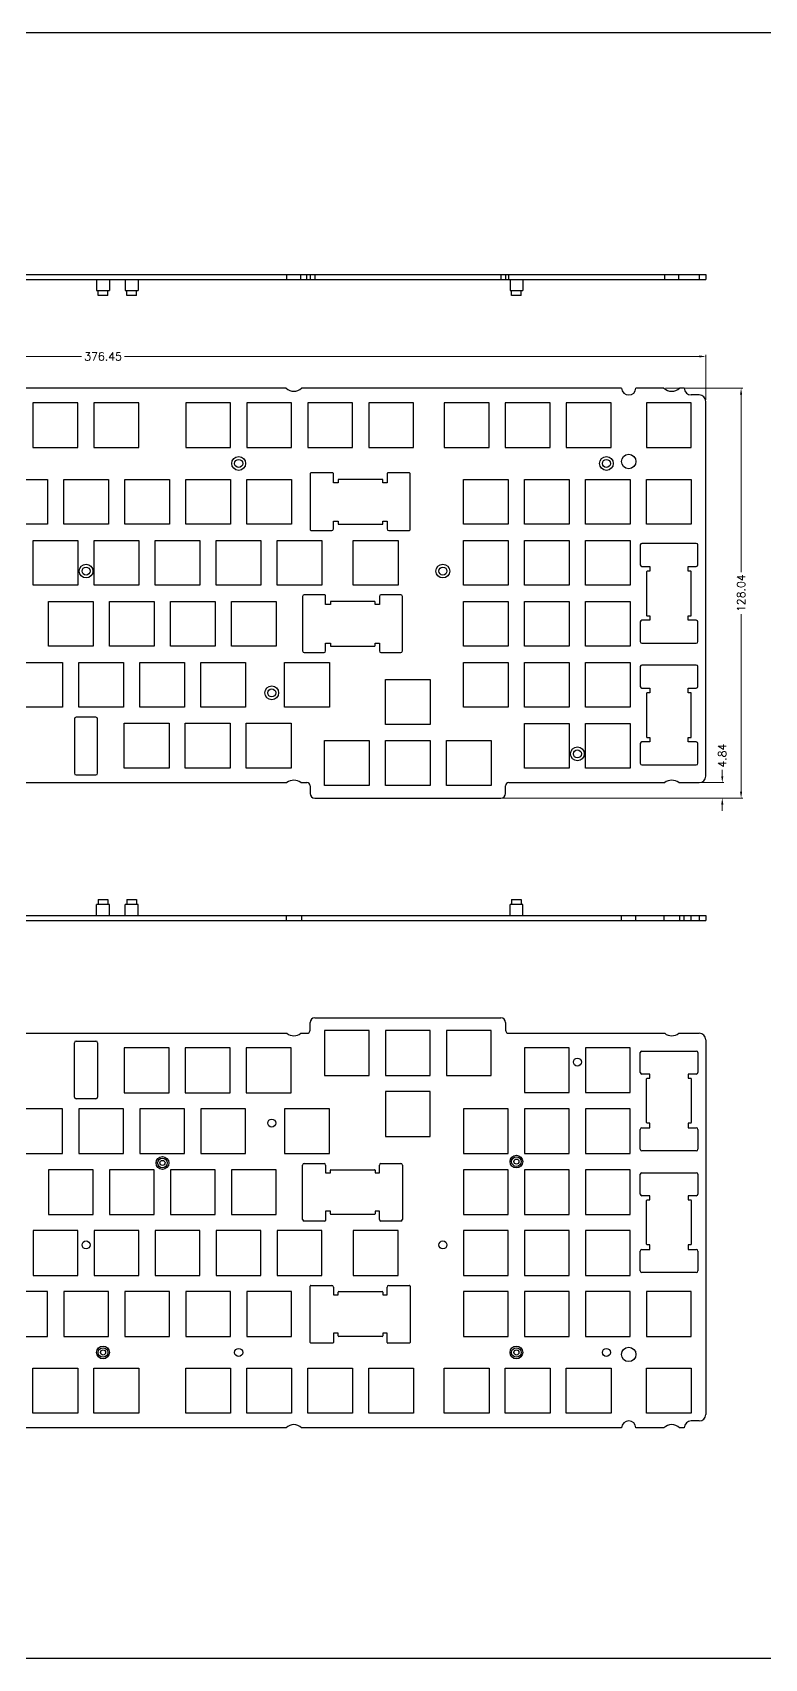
# Model space of a CAD drawing. Header units: millimetres. Extents: x 2563 to 3873, y -1388 to 61.
# Drawn here: x 2855 to 3083, y -1388 to -881 of the extents above; entities that cross this region are included whole.
import ezdxf

# ---------------------------------------------------------------- set-up
doc = ezdxf.new("R2010")
doc.units = ezdxf.units.MM
doc.header["$LTSCALE"] = 30.734
doc.header["$PDMODE"] = 3
doc.header["$PDSIZE"] = 8
doc.layers.get('0').update_dxf_attribs({"linetype": 'CONTINUOUS'})
doc.layers.get('Defpoints').update_dxf_attribs({"linetype": 'CONTINUOUS'})
doc.layers.add('dim', color=82, linetype='CONTINUOUS', lineweight=9)
doc.styles.add('ROMANC', font='romanc.shx', dxfattribs={"bigfont": 'gbcbig.shx'})
doc.dimstyles.new('YanXiu', dxfattribs={"dimtxt": 2.5, "dimasz": 2.2, "dimexe": 0.66, "dimexo": 0.66, "dimgap": 0.66, "dimtad": 0, "dimdsep": 46, "dimtxsty": 'ROMANC', "dimcen": 0, "dimclrd": 256, "dimclre": 131, "dimclrt": 42, "dimazin": 2, "dimtfac": 1, "dimtofl": 0, "dimtmove": 0, "dimatfit": 3, "dimfxl": 1, "dimlwd": 5, "dimlwe": 5, "dimarcsym": 0})

# ---------------------------------------------------------------- blocks, each defined once
blk = doc.blocks.new('*D2')
at = {"layer": 'Defpoints', "color": 0}
for p in [(3064.92, -981.78), (2688.47, -993.7), (3064.92, -995.8)]:
    blk.add_point(p, dxfattribs=at)
at = {"layer": 'dim', "color": 131, "lineweight": 5}
for p, q in [((2688.47, -993.2), (2688.47, -981.28)), ((3064.92, -995.3), (3064.92, -981.28))]:
    blk.add_line(p, q, dxfattribs=at)
at = {"layer": 'dim', "lineweight": 5}
for p, q in [((2690.47, -981.78), (2870, -981.78)), ((3062.92, -981.78), (2883.39, -981.78))]:
    blk.add_line(p, q, dxfattribs=at)
at = {"layer": 'dim'}
for points in [[(2690.47, -981.45), (2690.47, -982.11), (2688.47, -981.78)], [(3062.92, -981.45), (3062.92, -982.11), (3064.92, -981.78)]]:
    blk.add_solid(points, dxfattribs=at)
at = {"layer": 'dim', "color": 42, "insert": (2876.7, -981.78), "char_height": 2.5, "attachment_point": 5, "style": 'ROMANC'}
blk.add_mtext('376.45', dxfattribs=at)
blk = doc.blocks.new('*D3')
at = {"layer": 'Defpoints', "color": 0}
for p in [(3051.88, -991.7), (3000.93, -1119.74), (3075.96, -1119.74)]:
    blk.add_point(p, dxfattribs=at)
at = {"layer": 'dim', "color": 131, "lineweight": 5}
for p, q in [((3052.38, -991.7), (3076.46, -991.7)), ((3001.43, -1119.74), (3076.46, -1119.74))]:
    blk.add_line(p, q, dxfattribs=at)
at = {"layer": 'dim', "lineweight": 5}
for p, q in [((3075.96, -993.7), (3075.96, -1049.15)), ((3075.96, -1117.74), (3075.96, -1062.29))]:
    blk.add_line(p, q, dxfattribs=at)
at = {"layer": 'dim'}
for points in [[(3075.62, -993.7), (3076.29, -993.7), (3075.96, -991.7)], [(3075.62, -1117.74), (3076.29, -1117.74), (3075.96, -1119.74)]]:
    blk.add_solid(points, dxfattribs=at)
at = {"layer": 'dim', "color": 42, "insert": (3075.96, -1055.72), "char_height": 2.5, "attachment_point": 5, "rotation": 90, "style": 'ROMANC'}
blk.add_mtext('128.04', dxfattribs=at)
blk = doc.blocks.new('*D7')
at = {"layer": 'Defpoints', "color": 0}
for p in [(3062.92, -1114.9), (3070.09, -1114.9), (3000.93, -1119.74)]:
    blk.add_point(p, dxfattribs=at)
at = {"layer": 'dim', "lineweight": 5}
for p, q in [((3070.09, -1112.9), (3070.09, -1110.9)), ((3070.09, -1121.74), (3070.09, -1123.74))]:
    blk.add_line(p, q, dxfattribs=at)
at = {"layer": 'dim', "color": 131, "lineweight": 5}
for p, q in [((3063.42, -1114.9), (3070.59, -1114.9)), ((3001.43, -1119.74), (3070.59, -1119.74))]:
    blk.add_line(p, q, dxfattribs=at)
at = {"layer": 'dim'}
for points in [[(3069.75, -1112.9), (3070.42, -1112.9), (3070.09, -1114.9)], [(3069.75, -1121.74), (3070.42, -1121.74), (3070.09, -1119.74)]]:
    blk.add_solid(points, dxfattribs=at)
at = {"layer": 'dim', "color": 42, "insert": (3070.09, -1106.47), "char_height": 2.5, "attachment_point": 5, "rotation": 90, "style": 'ROMANC'}
blk.add_mtext('4.84', dxfattribs=at)

msp = doc.modelspace()

# ---------------------------------------------------------------- linework, layer by layer
at = {"color": 7, "linetype": 'Continuous'}
for p, q in [((2688.47, -956.206), (3064.92, -956.206)), ((2688.47, -957.706), (3064.92, -957.706)), ((2874.695, -957.706), (2874.695, -961.206)), ((2878.695, -957.706), (2878.695, -961.206)), ((2883.65, -957.706), (2883.65, -961.206)), ((2887.65, -957.706), (2887.65, -961.206)), ((2934.113, -957.706), (2934.113, -956.206)), ((2938.477, -957.706), (2938.477, -956.206)), ((2940.333, -957.706), (2940.333, -956.206)), ((2941.333, -956.206), (2941.333, -957.706)), ((2942.833, -956.206), (2942.833, -957.706)), ((3000.933, -956.206), (3000.933, -957.706)), ((3002.433, -956.206), (3002.433, -957.706)), ((3003.433, -957.706), (3003.433, -956.206)), ((3003.795, -957.706), (3003.795, -961.206)), ((3007.795, -957.706), (3007.795, -961.206)), ((3052.113, -957.706), (3052.113, -956.206)), ((3056.477, -957.706), (3056.477, -956.206)), ((3062.92, -956.206), (3062.92, -957.706)), ((3064.92, -956.206), (3064.92, -957.706)), ((2874.695, -961.206), (2878.695, -961.206)), ((2875.195, -962.706), (2875.195, -961.206)), ((2878.195, -962.706), (2875.195, -962.706)), ((2878.195, -962.706), (2878.195, -961.206)), ((2883.65, -961.206), (2887.65, -961.206)), ((2884.15, -962.706), (2884.15, -961.206)), ((2887.15, -962.706), (2884.15, -962.706)), ((2887.15, -962.706), (2887.15, -961.206)), ((3003.795, -961.206), (3007.795, -961.206)), ((3004.295, -962.706), (3004.295, -961.206)), ((3007.295, -962.706), (3004.295, -962.706)), ((3007.295, -962.706), (3007.295, -961.206)), ((2933.878, -991.702), (2819.512, -991.702)), ((3038.634, -991.702), (2938.712, -991.702)), ((3051.878, -991.702), (3043.124, -991.702)), ((3058.174, -991.702), (3056.712, -991.702)), ((3062.92, -993.802), (3060.419, -993.802)), ((2854.77, -996.252), (2854.77, -1010.252)), ((2868.77, -996.252), (2854.77, -996.252)), ((2868.77, -1010.252), (2868.77, -996.252)), ((2873.82, -996.252), (2873.82, -1010.252)), ((2887.82, -996.252), (2873.82, -996.252)), ((2887.82, -1010.252), (2887.82, -996.252)), ((2902.52, -996.252), (2902.52, -1010.252)), ((2916.52, -996.252), (2902.52, -996.252)), ((2916.52, -1010.252), (2916.52, -996.252)), ((2921.57, -996.252), (2921.57, -1010.252)), ((2935.57, -996.252), (2921.57, -996.252)), ((2935.57, -1010.252), (2935.57, -996.252)), ((2940.62, -996.252), (2940.62, -1010.252)), ((2954.62, -996.252), (2940.62, -996.252)), ((2954.62, -1010.252), (2954.62, -996.252)), ((2973.67, -996.252), (2959.67, -996.252)), ((2959.67, -996.252), (2959.67, -1010.252)), ((2973.67, -1010.252), (2973.67, -996.252)), ((2997.27, -996.252), (2983.27, -996.252)), ((2983.27, -996.252), (2983.27, -1010.252)), ((2997.27, -1010.252), (2997.27, -996.252)), ((3016.32, -996.252), (3002.32, -996.252)), ((3002.32, -996.252), (3002.32, -1010.252)), ((3016.32, -1010.252), (3016.32, -996.252)), ((3035.37, -996.252), (3021.37, -996.252)), ((3021.37, -996.252), (3021.37, -1010.252)), ((3035.37, -1010.252), (3035.37, -996.252)), ((3060.42, -996.252), (3046.42, -996.252)), ((3046.42, -996.252), (3046.42, -1010.252)), ((3060.42, -1010.252), (3060.42, -996.252)), ((3064.92, -1112.902), (3064.92, -995.802)), ((2854.77, -1010.252), (2868.77, -1010.252)), ((2873.82, -1010.252), (2887.82, -1010.252)), ((2902.52, -1010.252), (2916.52, -1010.252)), ((2921.57, -1010.252), (2935.57, -1010.252)), ((2940.62, -1010.252), (2954.62, -1010.252)), ((2959.67, -1010.252), (2973.67, -1010.252)), ((2983.27, -1010.252), (2997.27, -1010.252)), ((3002.32, -1010.252), (3016.32, -1010.252)), ((3021.37, -1010.252), (3035.37, -1010.252)), ((3046.42, -1010.252), (3060.42, -1010.252)), ((2845.37, -1020.202), (2859.37, -1020.202)), ((2859.37, -1020.202), (2859.37, -1034.202)), ((2864.42, -1034.202), (2864.42, -1020.202)), ((2864.42, -1020.202), (2878.42, -1020.202)), ((2878.42, -1020.202), (2878.42, -1034.202)), ((2883.47, -1034.202), (2883.47, -1020.202)), ((2883.47, -1020.202), (2897.47, -1020.202)), ((2897.47, -1020.202), (2897.47, -1034.202)), ((2902.52, -1034.202), (2902.52, -1020.202)), ((2902.52, -1020.202), (2916.52, -1020.202)), ((2916.52, -1020.202), (2916.52, -1034.202)), ((2921.57, -1020.202), (2935.57, -1020.202)), ((2921.57, -1034.202), (2921.57, -1020.202)), ((2935.57, -1020.202), (2935.57, -1034.202)), ((2941.417, -1018.343), (2941.417, -1035.943)), ((2948.417, -1018.143), (2941.617, -1018.143)), ((2948.617, -1021.202), (2948.617, -1018.343)), ((2950.095, -1020.402), (2950.095, -1021.202)), ((2963.895, -1020.202), (2950.295, -1020.202)), ((2964.095, -1021.202), (2964.095, -1020.402)), ((2965.417, -1018.343), (2965.417, -1021.202)), ((2972.417, -1018.143), (2965.617, -1018.143)), ((2972.617, -1035.943), (2972.617, -1018.343)), ((2989.27, -1020.202), (3003.27, -1020.202)), ((2989.27, -1034.202), (2989.27, -1020.202)), ((3003.27, -1020.202), (3003.27, -1034.202)), ((3008.32, -1020.202), (3022.32, -1020.202)), ((3008.32, -1034.202), (3008.32, -1020.202)), ((3022.32, -1020.202), (3022.32, -1034.202)), ((3027.37, -1020.202), (3041.37, -1020.202)), ((3027.37, -1034.202), (3027.37, -1020.202)), ((3041.37, -1020.202), (3041.37, -1034.202)), ((3046.42, -1020.202), (3060.42, -1020.202)), ((3046.42, -1034.202), (3046.42, -1020.202)), ((3060.42, -1020.202), (3060.42, -1034.202)), ((2950.095, -1021.202), (2948.617, -1021.202)), ((2965.417, -1021.202), (2964.095, -1021.202)), ((2859.37, -1034.202), (2845.37, -1034.202)), ((2878.42, -1034.202), (2864.42, -1034.202)), ((2897.47, -1034.202), (2883.47, -1034.202)), ((2916.52, -1034.202), (2902.52, -1034.202)), ((2935.57, -1034.202), (2921.57, -1034.202)), ((2948.617, -1033.202), (2950.095, -1033.202)), ((2948.617, -1035.643), (2948.617, -1033.202)), ((2950.095, -1033.202), (2950.095, -1034.002)), ((2950.295, -1034.202), (2963.895, -1034.202)), ((2964.095, -1033.202), (2965.417, -1033.202)), ((2964.095, -1034.002), (2964.095, -1033.202)), ((2965.417, -1033.202), (2965.417, -1035.643)), ((3003.27, -1034.202), (2989.27, -1034.202)), ((3022.32, -1034.202), (3008.32, -1034.202)), ((3041.37, -1034.202), (3027.37, -1034.202)), ((3060.42, -1034.202), (3046.42, -1034.202)), ((2854.85, -1053.252), (2854.85, -1039.252)), ((2854.85, -1039.252), (2868.85, -1039.252)), ((2868.85, -1039.252), (2868.85, -1053.252)), ((2873.9, -1053.252), (2873.9, -1039.252)), ((2873.9, -1039.252), (2887.9, -1039.252)), ((2887.9, -1039.252), (2887.9, -1053.252)), ((2892.95, -1053.252), (2892.95, -1039.252)), ((2892.95, -1039.252), (2906.95, -1039.252)), ((2906.95, -1039.252), (2906.95, -1053.252)), ((2912, -1039.252), (2926, -1039.252)), ((2912, -1053.252), (2912, -1039.252)), ((2926, -1039.252), (2926, -1053.252)), ((2931.05, -1039.252), (2945.05, -1039.252)), ((2931.05, -1053.252), (2931.05, -1039.252)), ((2941.617, -1036.143), (2948.117, -1036.143)), ((2945.05, -1039.252), (2945.05, -1053.252)), ((2954.82, -1039.252), (2968.82, -1039.252)), ((2954.82, -1053.252), (2954.82, -1039.252)), ((2965.917, -1036.143), (2972.417, -1036.143)), ((2968.82, -1039.252), (2968.82, -1053.252)), ((2989.27, -1039.252), (3003.27, -1039.252)), ((2989.27, -1053.252), (2989.27, -1039.252)), ((3003.27, -1039.252), (3003.27, -1053.252)), ((3008.32, -1039.252), (3022.32, -1039.252)), ((3008.32, -1053.252), (3008.32, -1039.252)), ((3022.32, -1039.252), (3022.32, -1053.252)), ((3027.37, -1039.252), (3041.37, -1039.252)), ((3027.37, -1053.252), (3027.37, -1039.252)), ((3041.37, -1039.252), (3041.37, -1053.252)), ((3044.479, -1040.662), (3044.479, -1046.862)), ((3061.979, -1040.162), (3044.979, -1040.162)), ((3062.479, -1046.862), (3062.479, -1040.662)), ((3044.979, -1047.362), (3047.42, -1047.362)), ((3046.42, -1049.04), (3046.42, -1062.64)), ((3047.42, -1048.84), (3046.62, -1048.84)), ((3047.42, -1047.362), (3047.42, -1048.84)), ((3059.42, -1047.362), (3061.979, -1047.362)), ((3059.42, -1048.84), (3059.42, -1047.362)), ((3060.22, -1048.84), (3059.42, -1048.84)), ((3060.42, -1062.64), (3060.42, -1049.04)), ((2868.85, -1053.252), (2854.85, -1053.252)), ((2887.9, -1053.252), (2873.9, -1053.252)), ((2906.95, -1053.252), (2892.95, -1053.252)), ((2926, -1053.252), (2912, -1053.252)), ((2945.05, -1053.252), (2931.05, -1053.252)), ((2946.002, -1056.244), (2939.502, -1056.244)), ((2968.82, -1053.252), (2954.82, -1053.252)), ((2969.702, -1056.244), (2963.502, -1056.244)), ((3003.27, -1053.252), (2989.27, -1053.252)), ((3022.32, -1053.252), (3008.32, -1053.252)), ((3041.37, -1053.252), (3027.37, -1053.252)), ((2859.615, -1072.302), (2859.615, -1058.302)), ((2859.615, -1058.302), (2873.615, -1058.302)), ((2873.615, -1058.302), (2873.615, -1072.302)), ((2878.665, -1058.302), (2892.665, -1058.302)), ((2878.665, -1072.302), (2878.665, -1058.302)), ((2892.665, -1058.302), (2892.665, -1072.302)), ((2897.715, -1058.302), (2911.715, -1058.302)), ((2897.715, -1072.302), (2897.715, -1058.302)), ((2911.715, -1058.302), (2911.715, -1072.302)), ((2916.765, -1058.302), (2930.765, -1058.302)), ((2916.765, -1072.302), (2916.765, -1058.302)), ((2930.765, -1058.302), (2930.765, -1072.302)), ((2939.002, -1056.744), (2939.002, -1073.744)), ((2946.202, -1059.302), (2946.202, -1056.444)), ((2947.68, -1059.302), (2946.202, -1059.302)), ((2947.68, -1058.502), (2947.68, -1059.302)), ((2961.48, -1058.302), (2947.88, -1058.302)), ((2961.68, -1059.302), (2961.68, -1058.502)), ((2963.002, -1059.302), (2961.68, -1059.302)), ((2963.002, -1056.744), (2963.002, -1059.302)), ((2970.202, -1073.744), (2970.202, -1056.744)), ((2989.27, -1058.302), (3003.27, -1058.302)), ((2989.27, -1072.302), (2989.27, -1058.302)), ((3003.27, -1058.302), (3003.27, -1072.302)), ((3008.32, -1058.302), (3022.32, -1058.302)), ((3008.32, -1072.302), (3008.32, -1058.302)), ((3022.32, -1058.302), (3022.32, -1072.302)), ((3027.37, -1058.302), (3041.37, -1058.302)), ((3027.37, -1072.302), (3027.37, -1058.302)), ((3041.37, -1058.302), (3041.37, -1072.302)), ((3044.479, -1064.662), (3044.479, -1070.862)), ((3047.42, -1064.162), (3044.979, -1064.162)), ((3046.62, -1062.84), (3047.42, -1062.84)), ((3047.42, -1062.84), (3047.42, -1064.162)), ((3059.42, -1062.84), (3060.22, -1062.84)), ((3059.42, -1064.162), (3059.42, -1062.84)), ((3061.979, -1064.162), (3059.42, -1064.162)), ((3062.479, -1070.862), (3062.479, -1064.662)), ((2946.202, -1071.302), (2947.68, -1071.302)), ((2946.202, -1073.744), (2946.202, -1071.302)), ((2947.68, -1071.302), (2947.68, -1072.102)), ((2961.68, -1071.302), (2963.002, -1071.302)), ((2961.68, -1072.102), (2961.68, -1071.302)), ((2963.002, -1071.302), (2963.002, -1073.744)), ((3044.979, -1071.362), (3061.979, -1071.362)), ((2873.615, -1072.302), (2859.615, -1072.302)), ((2892.665, -1072.302), (2878.665, -1072.302)), ((2911.715, -1072.302), (2897.715, -1072.302)), ((2930.765, -1072.302), (2916.765, -1072.302)), ((2939.502, -1074.244), (2945.702, -1074.244)), ((2947.88, -1072.302), (2961.48, -1072.302)), ((2963.502, -1074.244), (2969.702, -1074.244)), ((3003.27, -1072.302), (2989.27, -1072.302)), ((3022.32, -1072.302), (3008.32, -1072.302)), ((3041.37, -1072.302), (3027.37, -1072.302)), ((2850.075, -1077.352), (2864.075, -1077.352)), ((2864.075, -1077.352), (2864.075, -1091.352)), ((2869.125, -1077.352), (2883.125, -1077.352)), ((2869.125, -1091.352), (2869.125, -1077.352)), ((2883.125, -1077.352), (2883.125, -1091.352)), ((2888.175, -1077.352), (2902.175, -1077.352)), ((2888.175, -1091.352), (2888.175, -1077.352)), ((2902.175, -1077.352), (2902.175, -1091.352)), ((2907.225, -1077.352), (2921.225, -1077.352)), ((2907.225, -1091.352), (2907.225, -1077.352)), ((2921.225, -1077.352), (2921.225, -1091.352)), ((2933.37, -1077.352), (2947.37, -1077.352)), ((2933.37, -1091.352), (2933.37, -1077.352)), ((2947.37, -1077.352), (2947.37, -1091.352)), ((2989.27, -1077.352), (3003.27, -1077.352)), ((2989.27, -1091.352), (2989.27, -1077.352)), ((3003.27, -1077.352), (3003.27, -1091.352)), ((3008.32, -1077.352), (3022.32, -1077.352)), ((3008.32, -1091.352), (3008.32, -1077.352)), ((3022.32, -1077.352), (3022.32, -1091.352)), ((3027.37, -1077.352), (3041.37, -1077.352)), ((3027.37, -1091.352), (3027.37, -1077.352)), ((3041.37, -1077.352), (3041.37, -1091.352)), ((3044.479, -1078.662), (3044.479, -1084.862)), ((3061.979, -1078.162), (3044.979, -1078.162)), ((3062.479, -1084.862), (3062.479, -1078.662)), ((2964.883, -1082.692), (2978.883, -1082.692)), ((2964.883, -1096.692), (2964.883, -1082.692)), ((2978.883, -1082.692), (2978.883, -1096.692)), ((3044.979, -1085.362), (3047.42, -1085.362)), ((3047.42, -1086.84), (3046.62, -1086.84)), ((3047.42, -1085.362), (3047.42, -1086.84)), ((3059.42, -1085.362), (3061.979, -1085.362)), ((3059.42, -1086.84), (3059.42, -1085.362)), ((3060.22, -1086.84), (3059.42, -1086.84)), ((2864.075, -1091.352), (2850.075, -1091.352)), ((2883.125, -1091.352), (2869.125, -1091.352)), ((2902.175, -1091.352), (2888.175, -1091.352)), ((2921.225, -1091.352), (2907.225, -1091.352)), ((2947.37, -1091.352), (2933.37, -1091.352)), ((3003.27, -1091.352), (2989.27, -1091.352)), ((3022.32, -1091.352), (3008.32, -1091.352)), ((3041.37, -1091.352), (3027.37, -1091.352)), ((3046.42, -1087.04), (3046.42, -1100.64)), ((3060.42, -1100.64), (3060.42, -1087.04)), ((2867.753, -1094.961), (2867.753, -1111.961)), ((2874.453, -1094.461), (2868.253, -1094.461)), ((2874.953, -1111.961), (2874.953, -1094.961)), ((2883.3, -1096.352), (2897.3, -1096.352)), ((2883.3, -1110.352), (2883.3, -1096.352)), ((2897.3, -1096.352), (2897.3, -1110.352)), ((2902.35, -1096.352), (2916.35, -1096.352)), ((2902.35, -1110.352), (2902.35, -1096.352)), ((2916.35, -1096.352), (2916.35, -1110.352)), ((2921.4, -1096.352), (2935.4, -1096.352)), ((2921.4, -1110.352), (2921.4, -1096.352)), ((2935.4, -1096.352), (2935.4, -1110.352)), ((2978.883, -1096.692), (2964.883, -1096.692)), ((3008.32, -1096.402), (3022.32, -1096.402)), ((3008.32, -1110.402), (3008.32, -1096.402)), ((3022.32, -1096.402), (3022.32, -1110.402)), ((3027.37, -1096.402), (3041.37, -1096.402)), ((3027.37, -1110.402), (3027.37, -1096.402)), ((3041.37, -1096.402), (3041.37, -1110.402)), ((2945.833, -1101.742), (2959.833, -1101.742)), ((2945.833, -1115.742), (2945.833, -1101.742)), ((2959.833, -1101.742), (2959.833, -1115.742)), ((2964.883, -1101.742), (2978.883, -1101.742)), ((2964.883, -1115.742), (2964.883, -1101.742)), ((2978.883, -1101.742), (2978.883, -1115.742)), ((2983.933, -1101.742), (2997.933, -1101.742)), ((2983.933, -1115.742), (2983.933, -1101.742)), ((2997.933, -1101.742), (2997.933, -1115.742)), ((3046.62, -1100.84), (3047.42, -1100.84)), ((3047.42, -1100.84), (3047.42, -1102.162)), ((3059.42, -1100.84), (3060.22, -1100.84)), ((3059.42, -1102.162), (3059.42, -1100.84)), ((3044.479, -1102.662), (3044.479, -1108.862)), ((3047.42, -1102.162), (3044.979, -1102.162)), ((3061.979, -1102.162), (3059.42, -1102.162)), ((3062.479, -1108.862), (3062.479, -1102.662)), ((2897.3, -1110.352), (2883.3, -1110.352)), ((2916.35, -1110.352), (2902.35, -1110.352)), ((2935.4, -1110.352), (2921.4, -1110.352)), ((3022.32, -1110.402), (3008.32, -1110.402)), ((3041.37, -1110.402), (3027.37, -1110.402)), ((3044.979, -1109.362), (3061.979, -1109.362)), ((2819.277, -1114.902), (2934.113, -1114.902)), ((2868.253, -1112.461), (2874.453, -1112.461)), ((2938.477, -1114.902), (2940.333, -1114.902)), ((2941.333, -1115.902), (2941.333, -1118.242)), ((2959.833, -1115.742), (2945.833, -1115.742)), ((2978.883, -1115.742), (2964.883, -1115.742)), ((2997.933, -1115.742), (2983.933, -1115.742)), ((3002.433, -1118.242), (3002.433, -1115.902)), ((3003.433, -1114.902), (3052.113, -1114.902)), ((3056.477, -1114.902), (3062.92, -1114.902)), ((2942.833, -1119.742), (3000.933, -1119.742)), ((2875.195, -1151.412), (2875.195, -1152.912)), ((2875.195, -1151.412), (2878.195, -1151.412)), ((2878.195, -1151.412), (2878.195, -1152.912)), ((2884.15, -1151.412), (2884.15, -1152.912)), ((2884.15, -1151.412), (2887.15, -1151.412)), ((2887.15, -1151.412), (2887.15, -1152.912)), ((3004.295, -1151.412), (3007.295, -1151.412)), ((3004.295, -1151.412), (3004.295, -1152.912)), ((3007.295, -1151.412), (3007.295, -1152.912)), ((2688.47, -1156.412), (3064.92, -1156.412)), ((2688.47, -1157.912), (3064.92, -1157.912)), ((2874.695, -1156.412), (2874.695, -1152.912)), ((2878.695, -1152.912), (2874.695, -1152.912)), ((2878.695, -1156.412), (2878.695, -1152.912)), ((2883.65, -1156.412), (2883.65, -1152.912)), ((2887.65, -1152.912), (2883.65, -1152.912)), ((2887.65, -1156.412), (2887.65, -1152.912)), ((2933.878, -1156.412), (2933.878, -1157.912)), ((2938.712, -1156.412), (2938.712, -1157.912)), ((3007.795, -1152.912), (3003.795, -1152.912)), ((3003.795, -1156.412), (3003.795, -1152.912)), ((3007.795, -1156.412), (3007.795, -1152.912)), ((3038.634, -1157.912), (3038.634, -1156.412)), ((3043.124, -1157.912), (3043.124, -1156.412)), ((3051.878, -1156.412), (3051.878, -1157.912)), ((3056.712, -1156.412), (3056.712, -1157.912)), ((3058.174, -1157.912), (3058.174, -1156.412)), ((3060.419, -1157.912), (3060.419, -1156.412)), ((3062.92, -1156.412), (3062.92, -1157.912)), ((3064.92, -1156.412), (3064.92, -1157.912)), ((2942.833, -1188.349), (3000.933, -1188.349)), ((2819.277, -1193.189), (2934.113, -1193.189)), ((2938.477, -1193.189), (2940.333, -1193.189)), ((2941.333, -1192.189), (2941.333, -1189.849)), ((2959.833, -1192.349), (2945.833, -1192.349)), ((2945.833, -1192.349), (2945.833, -1206.349)), ((2959.833, -1206.349), (2959.833, -1192.349)), ((2978.883, -1192.349), (2964.883, -1192.349)), ((2964.883, -1192.349), (2964.883, -1206.349)), ((2978.883, -1206.349), (2978.883, -1192.349)), ((2997.933, -1192.349), (2983.933, -1192.349)), ((2983.933, -1192.349), (2983.933, -1206.349)), ((2997.933, -1206.349), (2997.933, -1192.349)), ((3002.433, -1189.849), (3002.433, -1192.189)), ((3003.433, -1193.189), (3052.113, -1193.189)), ((3056.477, -1193.189), (3062.92, -1193.189)), ((2867.753, -1213.131), (2867.753, -1196.131)), ((2868.253, -1195.631), (2874.453, -1195.631)), ((2874.953, -1196.131), (2874.953, -1213.131)), ((2883.3, -1197.739), (2883.3, -1211.739)), ((2897.3, -1197.739), (2883.3, -1197.739)), ((2897.3, -1211.739), (2897.3, -1197.739)), ((2902.35, -1197.739), (2902.35, -1211.739)), ((2916.35, -1197.739), (2902.35, -1197.739)), ((2916.35, -1211.739), (2916.35, -1197.739)), ((2921.4, -1197.739), (2921.4, -1211.739)), ((2935.4, -1197.739), (2921.4, -1197.739)), ((2935.4, -1211.739), (2935.4, -1197.739)), ((3022.32, -1197.689), (3008.32, -1197.689)), ((3008.32, -1197.689), (3008.32, -1211.689)), ((3022.32, -1211.689), (3022.32, -1197.689)), ((3041.37, -1197.689), (3027.37, -1197.689)), ((3027.37, -1197.689), (3027.37, -1211.689)), ((3041.37, -1211.689), (3041.37, -1197.689)), ((3064.92, -1195.189), (3064.92, -1312.289)), ((3044.479, -1205.43), (3044.479, -1199.23)), ((3044.979, -1198.73), (3061.979, -1198.73)), ((3062.479, -1199.23), (3062.479, -1205.43)), ((2945.833, -1206.349), (2959.833, -1206.349)), ((2964.883, -1206.349), (2978.883, -1206.349)), ((2983.933, -1206.349), (2997.933, -1206.349)), ((3047.42, -1205.93), (3044.979, -1205.93)), ((3046.42, -1221.052), (3046.42, -1207.452)), ((3046.62, -1207.252), (3047.42, -1207.252)), ((3047.42, -1207.252), (3047.42, -1205.93)), ((3061.979, -1205.93), (3059.42, -1205.93)), ((3059.42, -1205.93), (3059.42, -1207.252)), ((3059.42, -1207.252), (3060.22, -1207.252)), ((3060.42, -1207.452), (3060.42, -1221.052)), ((2874.453, -1213.631), (2868.253, -1213.631)), ((2883.3, -1211.739), (2897.3, -1211.739)), ((2902.35, -1211.739), (2916.35, -1211.739)), ((2921.4, -1211.739), (2935.4, -1211.739)), ((2978.883, -1211.399), (2964.883, -1211.399)), ((2964.883, -1211.399), (2964.883, -1225.399)), ((2978.883, -1225.399), (2978.883, -1211.399)), ((3008.32, -1211.689), (3022.32, -1211.689)), ((3027.37, -1211.689), (3041.37, -1211.689)), ((2864.075, -1216.739), (2850.075, -1216.739)), ((2864.075, -1230.739), (2864.075, -1216.739)), ((2869.125, -1216.739), (2869.125, -1230.739)), ((2883.125, -1216.739), (2869.125, -1216.739)), ((2883.125, -1230.739), (2883.125, -1216.739)), ((2888.175, -1216.739), (2888.175, -1230.739)), ((2902.175, -1216.739), (2888.175, -1216.739)), ((2902.175, -1230.739), (2902.175, -1216.739)), ((2907.225, -1216.739), (2907.225, -1230.739)), ((2921.225, -1216.739), (2907.225, -1216.739)), ((2921.225, -1230.739), (2921.225, -1216.739)), ((2947.37, -1216.739), (2933.37, -1216.739)), ((2933.37, -1216.739), (2933.37, -1230.739)), ((2947.37, -1230.739), (2947.37, -1216.739)), ((3003.27, -1216.739), (2989.27, -1216.739)), ((2989.27, -1216.739), (2989.27, -1230.739)), ((3003.27, -1230.739), (3003.27, -1216.739)), ((3022.32, -1216.739), (3008.32, -1216.739)), ((3008.32, -1216.739), (3008.32, -1230.739)), ((3022.32, -1230.739), (3022.32, -1216.739)), ((3041.37, -1216.739), (3027.37, -1216.739)), ((3027.37, -1216.739), (3027.37, -1230.739)), ((3041.37, -1230.739), (3041.37, -1216.739)), ((3044.479, -1229.43), (3044.479, -1223.23)), ((3044.979, -1222.73), (3047.42, -1222.73)), ((3047.42, -1221.252), (3046.62, -1221.252)), ((3047.42, -1222.73), (3047.42, -1221.252)), ((3060.22, -1221.252), (3059.42, -1221.252)), ((3059.42, -1221.252), (3059.42, -1222.73)), ((3059.42, -1222.73), (3061.979, -1222.73)), ((3062.479, -1223.23), (3062.479, -1229.43)), ((2964.883, -1225.399), (2978.883, -1225.399)), ((2850.075, -1230.739), (2864.075, -1230.739)), ((2869.125, -1230.739), (2883.125, -1230.739)), ((2888.175, -1230.739), (2902.175, -1230.739)), ((2907.225, -1230.739), (2921.225, -1230.739)), ((2933.37, -1230.739), (2947.37, -1230.739)), ((2939.502, -1233.848), (2945.702, -1233.848)), ((2963.502, -1233.848), (2969.702, -1233.848)), ((2989.27, -1230.739), (3003.27, -1230.739)), ((3008.32, -1230.739), (3022.32, -1230.739)), ((3027.37, -1230.739), (3041.37, -1230.739)), ((3061.979, -1229.93), (3044.979, -1229.93)), ((2859.615, -1235.789), (2859.615, -1249.789)), ((2873.615, -1235.789), (2859.615, -1235.789)), ((2873.615, -1249.789), (2873.615, -1235.789)), ((2878.665, -1235.789), (2878.665, -1249.789)), ((2892.665, -1235.789), (2878.665, -1235.789)), ((2892.665, -1249.789), (2892.665, -1235.789)), ((2897.715, -1235.789), (2897.715, -1249.789)), ((2911.715, -1235.789), (2897.715, -1235.789)), ((2911.715, -1249.789), (2911.715, -1235.789)), ((2930.765, -1235.789), (2916.765, -1235.789)), ((2916.765, -1235.789), (2916.765, -1249.789)), ((2930.765, -1249.789), (2930.765, -1235.789)), ((2939.002, -1251.348), (2939.002, -1234.348)), ((2946.202, -1234.348), (2946.202, -1236.789)), ((2946.202, -1236.789), (2947.68, -1236.789)), ((2947.68, -1236.789), (2947.68, -1235.989)), ((2947.88, -1235.789), (2961.48, -1235.789)), ((2961.68, -1235.989), (2961.68, -1236.789)), ((2961.68, -1236.789), (2963.002, -1236.789)), ((2963.002, -1236.789), (2963.002, -1234.348)), ((2970.202, -1234.348), (2970.202, -1251.348)), ((3003.27, -1235.789), (2989.27, -1235.789)), ((2989.27, -1235.789), (2989.27, -1249.789)), ((3003.27, -1249.789), (3003.27, -1235.789)), ((3022.32, -1235.789), (3008.32, -1235.789)), ((3008.32, -1235.789), (3008.32, -1249.789)), ((3022.32, -1249.789), (3022.32, -1235.789)), ((3041.37, -1235.789), (3027.37, -1235.789)), ((3027.37, -1235.789), (3027.37, -1249.789)), ((3041.37, -1249.789), (3041.37, -1235.789)), ((3044.479, -1243.43), (3044.479, -1237.23)), ((3044.979, -1236.73), (3061.979, -1236.73)), ((3062.479, -1237.23), (3062.479, -1243.43)), ((3047.42, -1243.93), (3044.979, -1243.93)), ((3047.42, -1245.252), (3047.42, -1243.93)), ((3061.979, -1243.93), (3059.42, -1243.93)), ((3059.42, -1243.93), (3059.42, -1245.252)), ((2947.68, -1248.789), (2946.202, -1248.789)), ((2946.202, -1248.789), (2946.202, -1251.648)), ((2947.68, -1249.589), (2947.68, -1248.789)), ((2963.002, -1248.789), (2961.68, -1248.789)), ((2961.68, -1248.789), (2961.68, -1249.589)), ((2963.002, -1251.348), (2963.002, -1248.789)), ((3046.42, -1259.052), (3046.42, -1245.452)), ((3046.62, -1245.252), (3047.42, -1245.252)), ((3059.42, -1245.252), (3060.22, -1245.252)), ((3060.42, -1245.452), (3060.42, -1259.052)), ((2859.615, -1249.789), (2873.615, -1249.789)), ((2878.665, -1249.789), (2892.665, -1249.789)), ((2897.715, -1249.789), (2911.715, -1249.789)), ((2916.765, -1249.789), (2930.765, -1249.789)), ((2946.002, -1251.848), (2939.502, -1251.848)), ((2961.48, -1249.789), (2947.88, -1249.789)), ((2969.702, -1251.848), (2963.502, -1251.848)), ((2989.27, -1249.789), (3003.27, -1249.789)), ((3008.32, -1249.789), (3022.32, -1249.789)), ((3027.37, -1249.789), (3041.37, -1249.789)), ((2854.85, -1254.839), (2854.85, -1268.839)), ((2868.85, -1254.839), (2854.85, -1254.839)), ((2868.85, -1268.839), (2868.85, -1254.839)), ((2873.9, -1254.839), (2873.9, -1268.839)), ((2887.9, -1254.839), (2873.9, -1254.839)), ((2887.9, -1268.839), (2887.9, -1254.839)), ((2906.95, -1254.839), (2892.95, -1254.839)), ((2892.95, -1254.839), (2892.95, -1268.839)), ((2906.95, -1268.839), (2906.95, -1254.839)), ((2926, -1254.839), (2912, -1254.839)), ((2912, -1254.839), (2912, -1268.839)), ((2926, -1268.839), (2926, -1254.839)), ((2945.05, -1254.839), (2931.05, -1254.839)), ((2931.05, -1254.839), (2931.05, -1268.839)), ((2945.05, -1268.839), (2945.05, -1254.839)), ((2968.82, -1254.839), (2954.82, -1254.839)), ((2954.82, -1254.839), (2954.82, -1268.839)), ((2968.82, -1268.839), (2968.82, -1254.839)), ((3003.27, -1254.839), (2989.27, -1254.839)), ((2989.27, -1254.839), (2989.27, -1268.839)), ((3003.27, -1268.839), (3003.27, -1254.839)), ((3022.32, -1254.839), (3008.32, -1254.839)), ((3008.32, -1254.839), (3008.32, -1268.839)), ((3022.32, -1268.839), (3022.32, -1254.839)), ((3041.37, -1254.839), (3027.37, -1254.839)), ((3027.37, -1254.839), (3027.37, -1268.839)), ((3041.37, -1268.839), (3041.37, -1254.839)), ((3047.42, -1259.252), (3046.62, -1259.252)), ((3047.42, -1260.73), (3047.42, -1259.252)), ((3060.22, -1259.252), (3059.42, -1259.252)), ((3059.42, -1259.252), (3059.42, -1260.73)), ((3044.479, -1267.43), (3044.479, -1261.23)), ((3044.979, -1260.73), (3047.42, -1260.73)), ((3059.42, -1260.73), (3061.979, -1260.73)), ((3062.479, -1261.23), (3062.479, -1267.43)), ((2854.85, -1268.839), (2868.85, -1268.839)), ((2873.9, -1268.839), (2887.9, -1268.839)), ((2892.95, -1268.839), (2906.95, -1268.839)), ((2912, -1268.839), (2926, -1268.839)), ((2931.05, -1268.839), (2945.05, -1268.839)), ((2954.82, -1268.839), (2968.82, -1268.839)), ((2989.27, -1268.839), (3003.27, -1268.839)), ((3008.32, -1268.839), (3022.32, -1268.839)), ((3027.37, -1268.839), (3041.37, -1268.839)), ((3061.979, -1267.93), (3044.979, -1267.93)), ((2859.37, -1273.889), (2845.37, -1273.889)), ((2859.37, -1287.889), (2859.37, -1273.889)), ((2864.42, -1273.889), (2864.42, -1287.889)), ((2878.42, -1273.889), (2864.42, -1273.889)), ((2878.42, -1287.889), (2878.42, -1273.889)), ((2897.47, -1273.889), (2883.47, -1273.889)), ((2883.47, -1273.889), (2883.47, -1287.889)), ((2897.47, -1287.889), (2897.47, -1273.889)), ((2916.52, -1273.889), (2902.52, -1273.889)), ((2902.52, -1273.889), (2902.52, -1287.889)), ((2916.52, -1287.889), (2916.52, -1273.889)), ((2935.57, -1273.889), (2921.57, -1273.889)), ((2921.57, -1273.889), (2921.57, -1287.889)), ((2935.57, -1287.889), (2935.57, -1273.889)), ((2941.417, -1289.748), (2941.417, -1272.148)), ((2941.617, -1271.948), (2948.117, -1271.948)), ((2948.617, -1272.448), (2948.617, -1274.889)), ((2950.095, -1274.889), (2950.095, -1274.089)), ((2950.295, -1273.889), (2963.895, -1273.889)), ((2964.095, -1274.089), (2964.095, -1274.889)), ((2965.417, -1274.889), (2965.417, -1272.448)), ((2965.917, -1271.948), (2972.417, -1271.948)), ((2972.617, -1272.148), (2972.617, -1289.748)), ((3003.27, -1273.889), (2989.27, -1273.889)), ((2989.27, -1273.889), (2989.27, -1287.889)), ((3003.27, -1287.889), (3003.27, -1273.889)), ((3022.32, -1273.889), (3008.32, -1273.889)), ((3008.32, -1273.889), (3008.32, -1287.889)), ((3022.32, -1287.889), (3022.32, -1273.889)), ((3041.37, -1273.889), (3027.37, -1273.889)), ((3027.37, -1273.889), (3027.37, -1287.889)), ((3041.37, -1287.889), (3041.37, -1273.889)), ((3060.42, -1273.889), (3046.42, -1273.889)), ((3046.42, -1273.889), (3046.42, -1287.889)), ((3060.42, -1287.889), (3060.42, -1273.889)), ((2948.617, -1274.889), (2950.095, -1274.889)), ((2964.095, -1274.889), (2965.417, -1274.889)), ((2845.37, -1287.889), (2859.37, -1287.889)), ((2864.42, -1287.889), (2878.42, -1287.889)), ((2883.47, -1287.889), (2897.47, -1287.889)), ((2902.52, -1287.889), (2916.52, -1287.889)), ((2921.57, -1287.889), (2935.57, -1287.889)), ((2948.417, -1289.948), (2941.617, -1289.948)), ((2950.095, -1286.889), (2948.617, -1286.889)), ((2948.617, -1286.889), (2948.617, -1289.748)), ((2950.095, -1287.689), (2950.095, -1286.889)), ((2963.895, -1287.889), (2950.295, -1287.889)), ((2965.417, -1286.889), (2964.095, -1286.889)), ((2964.095, -1286.889), (2964.095, -1287.689)), ((2965.417, -1289.748), (2965.417, -1286.889)), ((2972.417, -1289.948), (2965.617, -1289.948)), ((2989.27, -1287.889), (3003.27, -1287.889)), ((3008.32, -1287.889), (3022.32, -1287.889)), ((3027.37, -1287.889), (3041.37, -1287.889)), ((3046.42, -1287.889), (3060.42, -1287.889)), ((2854.77, -1297.839), (2868.77, -1297.839)), ((2854.77, -1311.839), (2854.77, -1297.839)), ((2868.77, -1297.839), (2868.77, -1311.839)), ((2873.82, -1297.839), (2887.82, -1297.839)), ((2873.82, -1311.839), (2873.82, -1297.839)), ((2887.82, -1297.839), (2887.82, -1311.839)), ((2902.52, -1297.839), (2916.52, -1297.839)), ((2902.52, -1311.839), (2902.52, -1297.839)), ((2916.52, -1297.839), (2916.52, -1311.839)), ((2921.57, -1297.839), (2935.57, -1297.839)), ((2921.57, -1311.839), (2921.57, -1297.839)), ((2935.57, -1297.839), (2935.57, -1311.839)), ((2940.62, -1297.839), (2954.62, -1297.839)), ((2940.62, -1311.839), (2940.62, -1297.839)), ((2954.62, -1297.839), (2954.62, -1311.839)), ((2959.67, -1297.839), (2973.67, -1297.839)), ((2959.67, -1311.839), (2959.67, -1297.839)), ((2973.67, -1297.839), (2973.67, -1311.839)), ((2983.27, -1297.839), (2997.27, -1297.839)), ((2983.27, -1311.839), (2983.27, -1297.839)), ((2997.27, -1297.839), (2997.27, -1311.839)), ((3002.32, -1297.839), (3016.32, -1297.839)), ((3002.32, -1311.839), (3002.32, -1297.839)), ((3016.32, -1297.839), (3016.32, -1311.839)), ((3021.37, -1297.839), (3035.37, -1297.839)), ((3021.37, -1311.839), (3021.37, -1297.839)), ((3035.37, -1297.839), (3035.37, -1311.839)), ((3046.42, -1297.839), (3060.42, -1297.839)), ((3046.42, -1311.839), (3046.42, -1297.839)), ((3060.42, -1297.839), (3060.42, -1311.839)), ((2868.77, -1311.839), (2854.77, -1311.839)), ((2887.82, -1311.839), (2873.82, -1311.839)), ((2916.52, -1311.839), (2902.52, -1311.839)), ((2935.57, -1311.839), (2921.57, -1311.839)), ((2954.62, -1311.839), (2940.62, -1311.839)), ((2973.67, -1311.839), (2959.67, -1311.839)), ((2997.27, -1311.839), (2983.27, -1311.839)), ((3016.32, -1311.839), (3002.32, -1311.839)), ((3035.37, -1311.839), (3021.37, -1311.839)), ((3060.42, -1311.839), (3046.42, -1311.839)), ((3062.92, -1314.289), (3060.419, -1314.289)), ((2933.878, -1316.389), (2819.512, -1316.389)), ((3038.634, -1316.389), (2938.712, -1316.389)), ((3051.878, -1316.389), (3043.124, -1316.389)), ((3058.174, -1316.389), (3056.712, -1316.389))]:
    msp.add_line(p, q, dxfattribs=at)
msp.add_lwpolyline([(2563.129, -880.593), (3450.569, -880.593), (3450.569, -1388.473), (2563.129, -1388.473)], close=True)
for centre, radius in [((2919.05, -1015.202), 2.15), ((2919.05, -1015.202), 1.25), ((3033.9, -1015.202), 2.15), ((3033.9, -1015.202), 1.25), ((3040.879, -1014.58), 2.25), ((2871.38, -1048.802), 2.15), ((2871.38, -1048.802), 1.25), ((2982.82, -1048.802), 2.15), ((2982.82, -1048.802), 1.25), ((2929.37, -1086.852), 2.15), ((2929.37, -1086.852), 1.25), ((3024.85, -1105.902), 2.15), ((3024.85, -1105.902), 1.25), ((3024.85, -1202.189), 1.25), ((2929.37, -1221.239), 1.25), ((3005.795, -1233.264), 2), ((3005.795, -1233.264), 1.5), ((3005.795, -1233.264), 0.8), ((2871.38, -1259.289), 1.25), ((2982.82, -1259.289), 1.25), ((2876.695, -1292.889), 2), ((2876.695, -1292.889), 1.5), ((2876.695, -1292.889), 0.8), ((2919.05, -1292.889), 1.25), ((3005.795, -1292.889), 2), ((3005.795, -1292.889), 1.5), ((3005.795, -1292.889), 0.8), ((3033.9, -1292.889), 1.25), ((3040.879, -1293.511), 2.25)]:
    msp.add_circle(centre, radius, dxfattribs=at)
at = {"color": 1, "linetype": 'Continuous'}
for radius in [2, 1.5, 0.8]:
    msp.add_circle((2895.25, -1233.689), radius, dxfattribs=at)
at = {"color": 7, "linetype": 'Continuous'}
for centre, radius, start, end in [((2936.295, -989.102), 3.55, 227.08756, 312.91244), ((3040.879, -991.552), 2.25, 183.82255, 356.17745), ((3054.295, -989.102), 3.55, 227.08756, 312.91244), ((3060.419, -991.552), 2.25, 183.82255, 270), ((3062.92, -995.802), 2, 0, 90), ((2941.617, -1018.343), 0.2, 90, 180), ((2948.417, -1018.343), 0.2, 0, 90), ((2950.295, -1020.402), 0.2, 90, 180), ((2963.895, -1020.402), 0.2, 0, 90), ((2965.617, -1018.343), 0.2, 90, 180), ((2972.417, -1018.343), 0.2, 0, 90), ((2941.617, -1035.943), 0.2, 180, 270), ((2948.117, -1035.643), 0.5, 270, 0), ((2950.295, -1034.002), 0.2, 180, 270), ((2963.895, -1034.002), 0.2, 270, 0), ((2965.917, -1035.643), 0.5, 180, 270), ((2972.417, -1035.943), 0.2, 270, 0), ((3044.979, -1040.662), 0.5, 90, 180), ((3061.979, -1040.662), 0.5, 0, 90), ((3044.979, -1046.862), 0.5, 180, 270), ((3046.62, -1049.04), 0.2, 90, 180), ((3060.22, -1049.04), 0.2, 0, 90), ((3061.979, -1046.862), 0.5, 270, 0), ((2939.502, -1056.744), 0.5, 90, 180), ((2946.002, -1056.444), 0.2, 0, 90), ((2963.502, -1056.744), 0.5, 90, 180), ((2969.702, -1056.744), 0.5, 0, 90), ((2947.88, -1058.502), 0.2, 90, 180), ((2961.48, -1058.502), 0.2, 0, 90), ((3044.979, -1064.662), 0.5, 90, 180), ((3046.62, -1062.64), 0.2, 180, 270), ((3060.22, -1062.64), 0.2, 270, 0), ((3061.979, -1064.662), 0.5, 0, 90), ((3044.979, -1070.862), 0.5, 180, 270), ((3061.979, -1070.862), 0.5, 270, 0), ((2939.502, -1073.744), 0.5, 180, 270), ((2945.702, -1073.744), 0.5, 270, 0), ((2947.88, -1072.102), 0.2, 180, 270), ((2961.48, -1072.102), 0.2, 270, 0), ((2963.502, -1073.744), 0.5, 180, 270), ((2969.702, -1073.744), 0.5, 270, 0), ((3044.979, -1078.662), 0.5, 90, 180), ((3061.979, -1078.662), 0.5, 0, 90), ((3044.979, -1084.862), 0.5, 180, 270), ((3046.62, -1087.04), 0.2, 90, 180), ((3060.22, -1087.04), 0.2, 0, 90), ((3061.979, -1084.862), 0.5, 270, 0), ((2868.253, -1094.961), 0.5, 90, 180), ((2874.453, -1094.961), 0.5, 0, 90), ((3046.62, -1100.64), 0.2, 180, 270), ((3060.22, -1100.64), 0.2, 270, 0), ((3044.979, -1102.662), 0.5, 90, 180), ((3061.979, -1102.662), 0.5, 0, 90), ((2868.253, -1111.961), 0.5, 180, 270), ((2874.453, -1111.961), 0.5, 270, 0), ((3044.979, -1108.862), 0.5, 180, 270), ((3061.979, -1108.862), 0.5, 270, 0), ((2936.295, -1117.702), 3.55, 52.06727, 127.93273), ((2940.333, -1115.902), 1, 0, 90), ((3003.433, -1115.902), 1, 90, 180), ((3054.295, -1117.702), 3.55, 52.06727, 127.93273), ((3062.92, -1112.902), 2, 270, 0), ((2942.833, -1118.242), 1.5, 180, 270), ((3000.933, -1118.242), 1.5, 270, 0), ((2942.833, -1189.849), 1.5, 90, 180), ((3000.933, -1189.849), 1.5, 0, 90), ((2936.295, -1190.389), 3.55, 232.06727, 307.93273), ((2940.333, -1192.189), 1, 270, 0), ((3003.433, -1192.189), 1, 180, 270), ((3054.295, -1190.389), 3.55, 232.06727, 307.93273), ((3062.92, -1195.189), 2, 0, 90), ((2868.253, -1196.131), 0.5, 90, 180), ((2874.453, -1196.131), 0.5, 0, 90), ((3044.979, -1199.23), 0.5, 90, 180), ((3061.979, -1199.23), 0.5, 0, 90), ((3044.979, -1205.43), 0.5, 180, 270), ((3046.62, -1207.452), 0.2, 90, 180), ((3060.22, -1207.452), 0.2, 0, 90), ((3061.979, -1205.43), 0.5, 270, 0), ((2868.253, -1213.131), 0.5, 180, 270), ((2874.453, -1213.131), 0.5, 270, 0), ((3044.979, -1223.23), 0.5, 90, 180), ((3046.62, -1221.052), 0.2, 180, 270), ((3060.22, -1221.052), 0.2, 270, 0), ((3061.979, -1223.23), 0.5, 0, 90), ((2939.502, -1234.348), 0.5, 90, 180), ((2945.702, -1234.348), 0.5, 0, 90), ((2963.502, -1234.348), 0.5, 90, 180), ((2969.702, -1234.348), 0.5, 0, 90), ((3044.979, -1229.43), 0.5, 180, 270), ((3061.979, -1229.43), 0.5, 270, 0), ((2947.88, -1235.989), 0.2, 90, 180), ((2961.48, -1235.989), 0.2, 0, 90), ((3044.979, -1237.23), 0.5, 90, 180), ((3061.979, -1237.23), 0.5, 0, 90), ((3044.979, -1243.43), 0.5, 180, 270), ((3061.979, -1243.43), 0.5, 270, 0), ((3046.62, -1245.452), 0.2, 90, 180), ((3060.22, -1245.452), 0.2, 0, 90), ((2939.502, -1251.348), 0.5, 180, 270), ((2946.002, -1251.648), 0.2, 270, 0), ((2947.88, -1249.589), 0.2, 180, 270), ((2961.48, -1249.589), 0.2, 270, 0), ((2963.502, -1251.348), 0.5, 180, 270), ((2969.702, -1251.348), 0.5, 270, 0), ((3046.62, -1259.052), 0.2, 180, 270), ((3060.22, -1259.052), 0.2, 270, 0), ((3044.979, -1261.23), 0.5, 90, 180), ((3061.979, -1261.23), 0.5, 0, 90), ((3044.979, -1267.43), 0.5, 180, 270), ((3061.979, -1267.43), 0.5, 270, 0), ((2941.617, -1272.148), 0.2, 90, 180), ((2948.117, -1272.448), 0.5, 0, 90), ((2950.295, -1274.089), 0.2, 90, 180), ((2963.895, -1274.089), 0.2, 0, 90), ((2965.917, -1272.448), 0.5, 90, 180), ((2972.417, -1272.148), 0.2, 0, 90), ((2941.617, -1289.748), 0.2, 180, 270), ((2948.417, -1289.748), 0.2, 270, 0), ((2950.295, -1287.689), 0.2, 180, 270), ((2963.895, -1287.689), 0.2, 270, 0), ((2965.617, -1289.748), 0.2, 180, 270), ((2972.417, -1289.748), 0.2, 270, 0), ((3040.879, -1316.539), 2.25, 3.82255, 176.17745), ((3060.419, -1316.539), 2.25, 90, 176.17745), ((3062.92, -1312.289), 2, 270, 0), ((2936.295, -1318.989), 3.55, 47.08756, 132.91244), ((3054.295, -1318.989), 3.55, 47.08756, 132.91244)]:
    msp.add_arc(centre, radius, start, end, dxfattribs=at)

# ---------------------------------------------------------------- dimensions: what is measured, and where the dimension line sits
at = {"layer": 'dim'}
dim = msp.add_linear_dim(base=(3064.92, -981.78), p1=(2688.47, -993.702), p2=(3064.92, -995.802), dimstyle='YanXiu', override={"dimasz": 2, "dimexe": 0.49975, "dimexo": 0.49975, "dimgap": 0.49975}, dxfattribs=at)
dim.commit()
dim.dimension.update_dxf_attribs({"geometry": '*D2', "text_midpoint": (2876.695, -981.78)})
for base, p1, p2, picture, middle in [((3075.957, -1119.742), (3051.878, -991.702), (3000.933, -1119.742), '*D3', (3075.957, -1055.722)), ((3070.086, -1114.902), (3000.933, -1119.742), (3062.92, -1114.902), '*D7', (3070.086, -1106.474))]:
    dim = msp.add_linear_dim(base=base, p1=p1, p2=p2, angle=90, dimstyle='YanXiu', override={"dimasz": 2, "dimexe": 0.49975, "dimexo": 0.49975, "dimgap": 0.49975}, dxfattribs=at)
    dim.commit()
    dim.dimension.update_dxf_attribs({"geometry": picture, "text_midpoint": middle})

doc.saveas('drawing.dxf')
